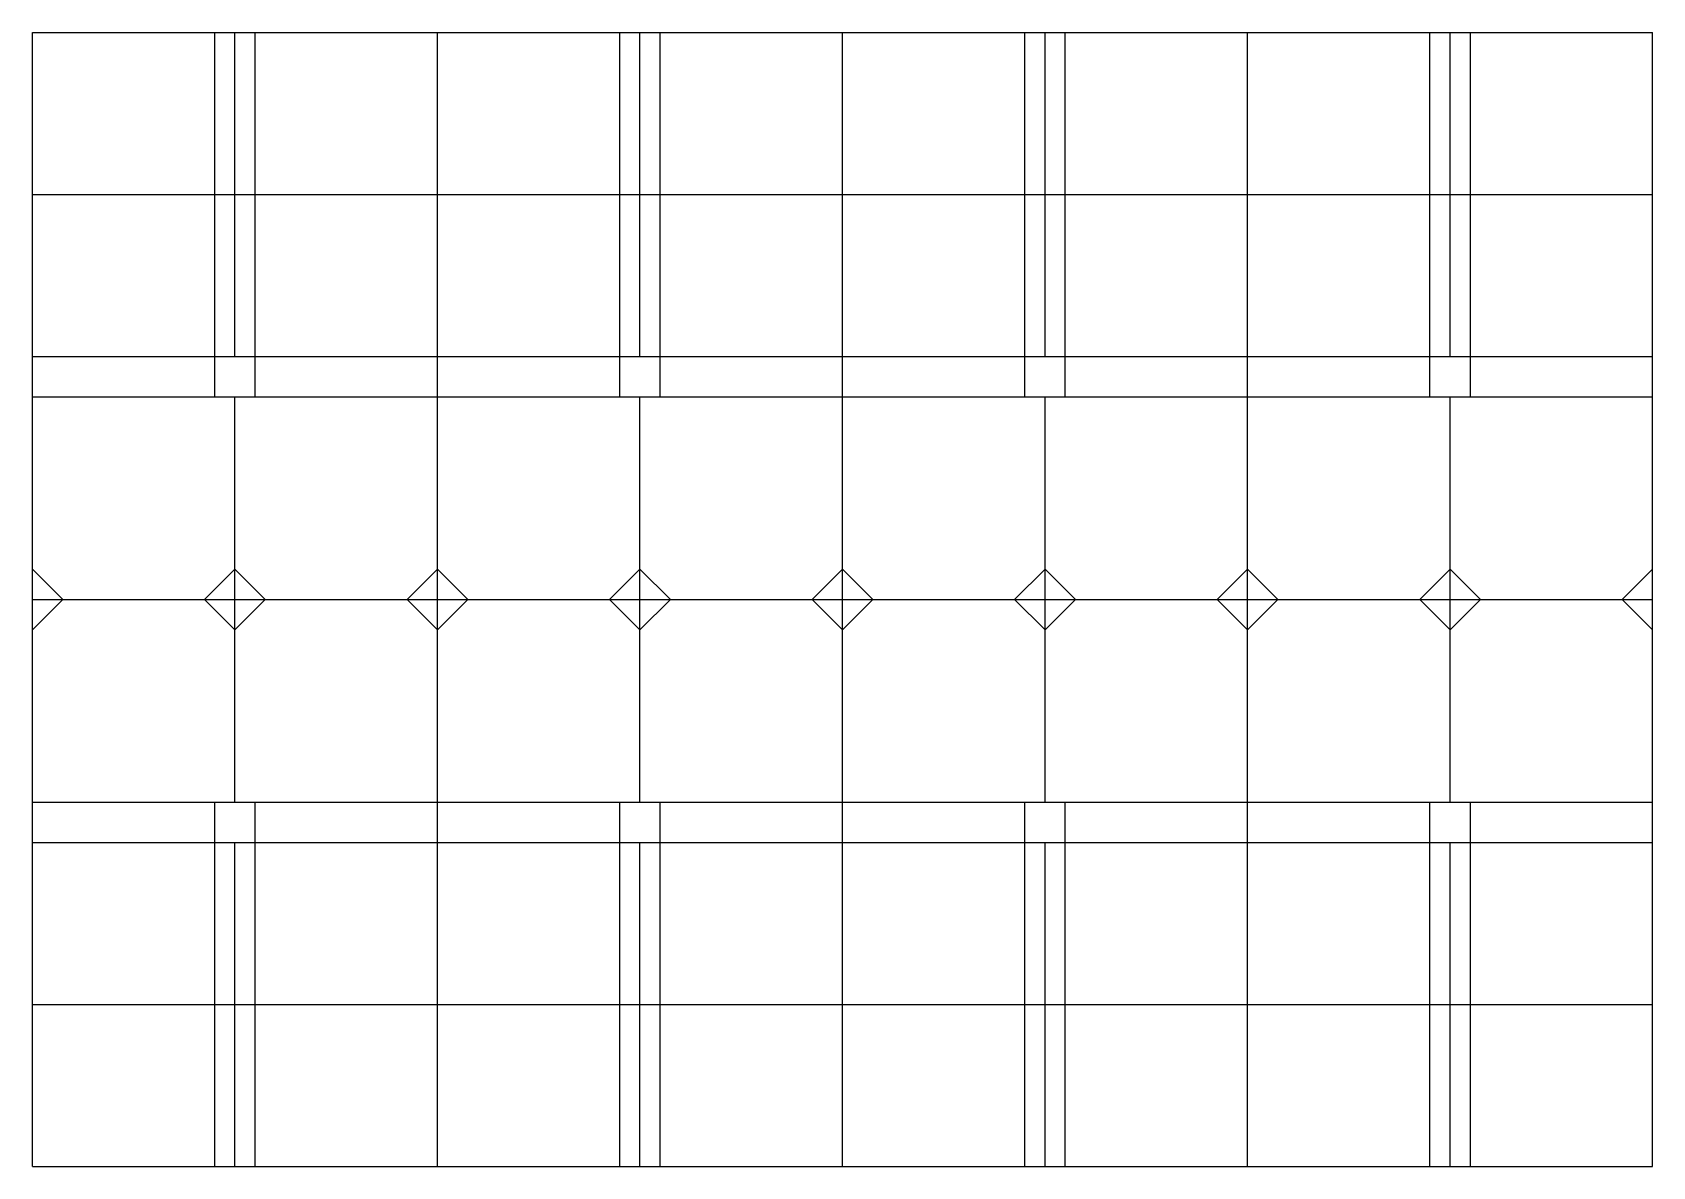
# Model space of a CAD drawing. Header units: millimetres. Extents: x -10771 to 5229, y -96444 to -85244.
import ezdxf

# ---------------------------------------------------------------- set-up
doc = ezdxf.new("R2010")
doc.units = ezdxf.units.MM
doc.header["$LTSCALE"] = 5
doc.layers.add('5HAT', color=8, linetype='Continuous')

msp = doc.modelspace()

# ---------------------------------------------------------------- linework, layer by layer
at = {"layer": '5HAT'}
for p, q in [((-10771, -96444), (-10771, -85244)), ((-10771, -85244), (5229, -85244)), ((-8971, -88844), (-8971, -85244)), ((-8771, -88444), (-8771, -85244)), ((-8571, -88844), (-8571, -85244)), ((-6771, -96444), (-6771, -85244)), ((-4971, -88844), (-4971, -85244)), ((-4771, -88444), (-4771, -85244)), ((-4571, -88844), (-4571, -85244)), ((-2771, -96444), (-2771, -85244)), ((-971, -88844), (-971, -85244)), ((-771, -88444), (-771, -85244)), ((-571, -88844), (-571, -85244)), ((1229, -96444), (1229, -85244)), ((3029, -88844), (3029, -85244)), ((3229, -88444), (3229, -85244)), ((3429, -88844), (3429, -85244)), ((5229, -96444), (5229, -85244)), ((-10771, -86844), (5229, -86844)), ((-10771, -88444), (5229, -88444)), ((-10771, -88844), (5229, -88844)), ((-8771, -92844), (-8771, -88844)), ((-4771, -92844), (-4771, -88844)), ((-771, -92844), (-771, -88844)), ((3229, -92844), (3229, -88844)), ((-10771, -90844), (5229, -90844)), ((-10771, -92844), (5229, -92844)), ((-8971, -96444), (-8971, -92844)), ((-8571, -96444), (-8571, -92844)), ((-4971, -96444), (-4971, -92844)), ((-4571, -96444), (-4571, -92844)), ((-971, -96444), (-971, -92844)), ((-571, -96444), (-571, -92844)), ((3029, -96444), (3029, -92844)), ((3429, -96444), (3429, -92844)), ((-10771, -93244), (5229, -93244)), ((-8771, -96444), (-8771, -93244)), ((-4771, -96444), (-4771, -93244)), ((-771, -96444), (-771, -93244)), ((3229, -96444), (3229, -93244)), ((-10771, -94844), (5229, -94844)), ((-10771, -96444), (5229, -96444))]:
    msp.add_line(p, q, dxfattribs=at)
for points in [[(-10771, -91144), (-10771, -91144), (-10471, -90844), (-10771, -90544)], [(-9071, -90844), (-8771, -91144), (-8471, -90844), (-8771, -90544), (-9071, -90844)], [(-7071, -90844), (-6771, -91144), (-6471, -90844), (-6771, -90544), (-7071, -90844)], [(-5071, -90844), (-4771, -91144), (-4471, -90844), (-4771, -90544), (-5071, -90844)], [(-3071, -90844), (-2771, -91144), (-2471, -90844), (-2771, -90544), (-3071, -90844)], [(-1071, -90844), (-771, -91144), (-471, -90844), (-771, -90544), (-1071, -90844)], [(929, -90844), (1229, -91144), (1529, -90844), (1229, -90544), (929, -90844)], [(2929, -90844), (3229, -91144), (3529, -90844), (3229, -90544), (2929, -90844)], [(5229, -90544), (5229, -90544), (4929, -90844)], [(4929, -90844), (5229, -91144)]]:
    msp.add_lwpolyline(points, dxfattribs=at)

doc.saveas('drawing.dxf')
